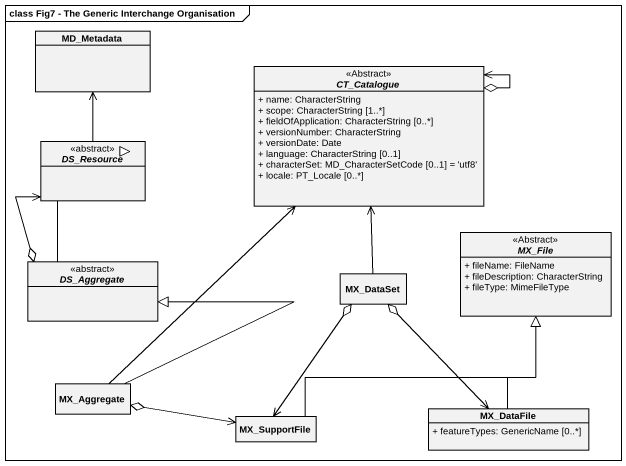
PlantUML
@startuml
mainframe class Fig7 - The Generic Interchange Organisation
hide circle
hide empty members
skinparam classAttributeIconSize 0
class MD_Metadata
abstract class CT_Catalogue <<Abstract>> {
  + name: CharacterString
  + scope: CharacterString [1..*]
  + fieldOfApplication: CharacterString [0..*]
  + versionNumber: CharacterString
  + versionDate: Date
  + language: CharacterString [0..1]
  + characterSet: MD_CharacterSetCode [0..1] = 'utf8'
  + locale: PT_Locale [0..*]
}
abstract class DS_Resource <<abstract>>
abstract class MX_File <<Abstract>> {
  + fileName: FileName
  + fileDescription: CharacterString
  + fileType: MimeFileType
}
abstract class DS_Aggregate <<abstract>>
class MX_DataSet
class MX_Aggregate
class MX_SupportFile
class MX_DataFile {
  + featureTypes: GenericName [0..*]
}
CT_Catalogue o--> CT_Catalogue
DS_Resource -up-> MD_Metadata
DS_Resource <--o DS_Aggregate
DS_Aggregate -up-|> DS_Resource
MX_DataSet -up-> CT_Catalogue
MX_DataSet o--> MX_SupportFile
MX_DataSet o--> MX_DataFile
MX_Aggregate -up-> CT_Catalogue
MX_Aggregate -up-|> DS_Aggregate
MX_Aggregate o-right-> MX_SupportFile
MX_SupportFile -right-|> MX_File
MX_DataFile -up-|> MX_File
@enduml
